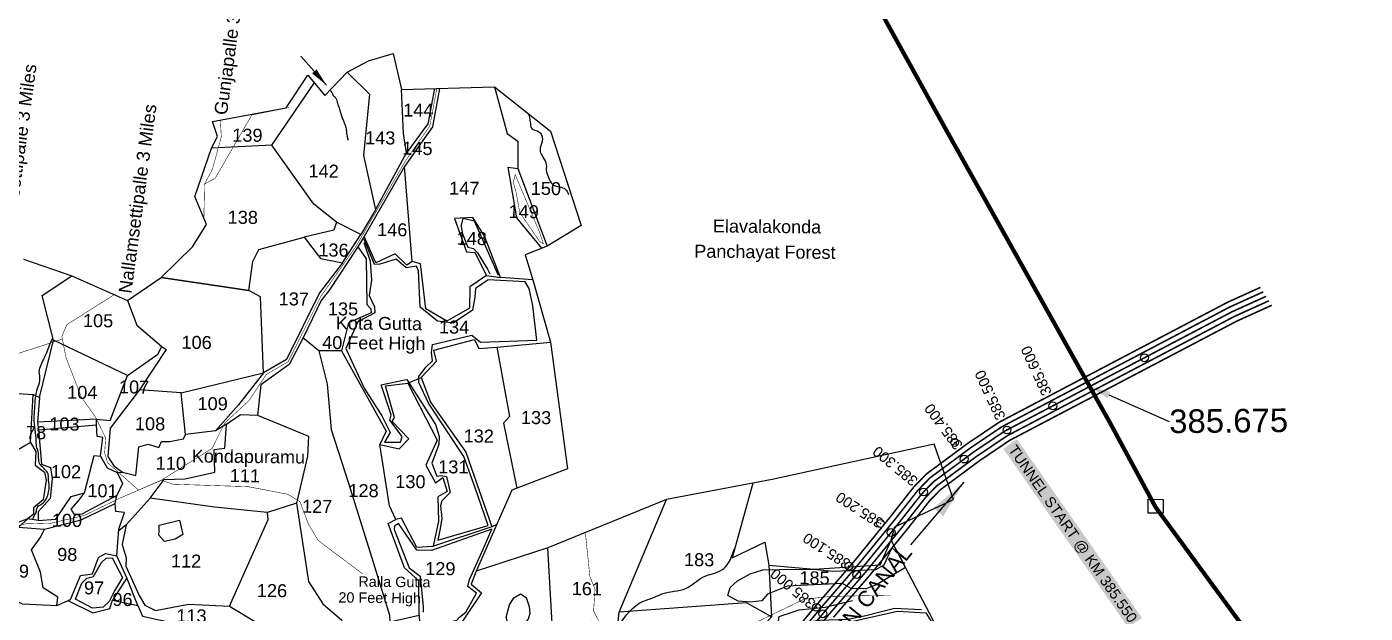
# Model space of a CAD drawing. Header units: feet. Extents: x 817754 to 828518, y 1577595 to 1585637.
# Drawn here: x 824162 to 826718, y 1582752 to 1583871 of the extents above; entities that cross this region are included whole.
import ezdxf
from ezdxf import colors
from ezdxf.entities.mleader import LeaderData, LeaderLine
from ezdxf.enums import TextEntityAlignment as Align
from ezdxf.math import Vec2, Vec3

# ---------------------------------------------------------------- set-up
doc = ezdxf.new("R2010")
doc.units = ezdxf.units.FT
doc.header["$LTSCALE"] = 15
doc.header["$MEASUREMENT"] = 0
doc.header["$PDMODE"] = 32
doc.header["$PDSIZE"] = 15
doc.linetypes.add('HIDDEN2', pattern=[0.1875, 0.125, -0.0625])
for name, color, linetype in [('CANAL1', 7, 'Continuous'), ('CSMark', 72, 'Continuous'), ('HILL', 17, 'Continuous'), ('PLOT', 7, 'Continuous'), ('PLOT NO', 7, 'Continuous'), ('ROADS', 6, 'HIDDEN2'), ('STRUCTURE', 5, 'Continuous'), ('TANKS-STREAM', 4, 'Continuous'), ('TEXT', 1, 'Continuous'), ('VILLAGE STONES', 240, 'Continuous')]:
    doc.layers.add(name, color=color, linetype=linetype)
doc.layers.add('VILLAGE BOUNDRY', color=5, linetype='HIDDEN2', lineweight=100)
doc.styles.get("Standard").update_dxf_attribs({"font": 'arial.ttf'})
doc.linetypes.add('DOTS', pattern='A,1e-06,-3,["●",Standard,S=3,R=0,X=-1.25,Y=-1.25],-3', length=6.000001)
doc.dimstyles.get("Standard").update_dxf_attribs({"dimtxt": 0.18, "dimasz": 35, "dimexe": 0.18, "dimexo": 0.0625, "dimgap": 0.09, "dimtad": 0, "dimtih": 1, "dimtoh": 1, "dimdec": 4, "dimzin": 0, "dimdsep": 46, "dimtxsty": 'Standard', "dimcen": 0.09, "dimadec": 0, "dimazin": 0, "dimtfac": 1, "dimtdec": 4, "dimtofl": 0, "dimtmove": 0, "dimatfit": 3, "dimfxl": 1, "dimtolj": 1, "dimtzin": 0, "dimarcsym": 0})

msp = doc.modelspace()

# ---------------------------------------------------------------- linework, layer by layer
at = {"layer": 'CANAL1', "color": 1}
for points, const_width in [([(825533.4, 1582603.3), (825672.4, 1582769.8), (825740.7, 1582848.8), (825811, 1582935.2), (825856.1, 1582992.5), (825880.4, 1583017.5), (825915.1, 1583043.2), (825958.3, 1583075.2), (826019, 1583116.1), (826455.5, 1583345.3), (826518.4, 1583373.7)], 3), ([(825533.4, 1582603.3), (825672.4, 1582769.8), (825740.7, 1582848.8), (825811, 1582935.2), (825856.1, 1582992.5), (825880.4, 1583017.5), (825915.1, 1583043.2), (825958.3, 1583075.2), (826019, 1583116.1), (826455.5, 1583345.3), (826518.4, 1583373.7)], 1), ([(825702.8, 1582743.9), (825771.3, 1582823.1), (825842.2, 1582910.2), (825886.3, 1582966.1), (825906.9, 1582987.3), (825938.9, 1583011), (825981.4, 1583042.5), (826039.5, 1583081.7), (826473.1, 1583309.3), (826539.9, 1583339.5)], 3), ([(825702.8, 1582743.9), (825771.3, 1582823.1), (825842.2, 1582910.2), (825886.3, 1582966.1), (825906.9, 1582987.3), (825938.9, 1583011), (825981.4, 1583042.5), (826039.5, 1583081.7), (826473.1, 1583309.3), (826539.9, 1583339.5)], 1)]:
    msp.add_lwpolyline(points, dxfattribs=dict(at, const_width=const_width))
at = {"layer": 'CANAL1', "color": 5}
for points, const_width in [([(825541.2, 1582597.1), (825680, 1582763.3), (825748.3, 1582842.4), (825818.8, 1582929), (825863.7, 1582985.9), (825887, 1583010), (825921.1, 1583035.1), (825964.1, 1583067), (826024.2, 1583107.5), (826459.9, 1583336.3), (826523.7, 1583365.2)], 3), ([(825541.2, 1582597.1), (825680, 1582763.3), (825748.3, 1582842.4), (825818.8, 1582929), (825863.7, 1582985.9), (825887, 1583010), (825921.1, 1583035.1), (825964.1, 1583067), (826024.2, 1583107.5), (826459.9, 1583336.3), (826523.7, 1583365.2)], 1), ([(825556.8, 1582584.5), (825695.2, 1582750.4), (825763.6, 1582829.5), (825834.4, 1582916.4), (825878.7, 1582972.7), (825900.3, 1582994.9), (825933, 1583019.1), (825975.6, 1583050.7), (826034.4, 1583090.3), (826468.7, 1583318.3), (826534.5, 1583348.1)], 3), ([(825695.2, 1582750.4), (825763.6, 1582829.5), (825834.4, 1582916.4), (825878.7, 1582972.7), (825900.3, 1582994.9), (825933, 1583019.1), (825975.6, 1583050.7), (826034.4, 1583090.3), (826468.7, 1583318.3), (826534.5, 1583348.1)], 1)]:
    msp.add_lwpolyline(points, dxfattribs=dict(at, const_width=const_width))
at = {"layer": 'CANAL1', "color": 1, "linetype": 'HIDDEN2', "ltscale": 5, "const_width": 3}
msp.add_lwpolyline([(825549, 1582590.8), (825687.6, 1582756.8), (825756, 1582836), (825826.6, 1582922.7), (825871.2, 1582979.3), (825893.6, 1583002.4), (825927, 1583027.1), (825969.8, 1583058.9), (826029.3, 1583098.9), (826464.3, 1583327.3), (826529.1, 1583356.6)], dxfattribs=at)
at = {"layer": 'CANAL1', "color": 1, "ltscale": 100, "const_width": 2}
for points in [[(825952.4, 1583045.9), (825969.8, 1583058.9), (826029.3, 1583098.9), (826464.3, 1583327.3), (826529.1, 1583356.6)], [(825682.3, 1582750.5), (825756, 1582836), (825826.6, 1582922.7), (825871.2, 1582979.3), (825893.6, 1583002.4), (825927, 1583027.1), (825952.4, 1583045.9)]]:
    msp.add_lwpolyline(points, dxfattribs=at)
at = {"layer": 'CSMark', "color": 2}
for p in [(826296.7, 1583239.3), (826121.7, 1583147.4), (826034.1, 1583101.4), (825934.3, 1583077.7), (825792.3, 1582923), (825732.3, 1582841.4), (825670.3, 1582762.8)]:
    msp.add_point(p, dxfattribs=at)
at = {"layer": 'CSMark', "color": 3}
for p in [(825952.4, 1583045.9), (825874.8, 1582983), (825812.8, 1582905.7), (825747, 1582825.5), (825682.3, 1582750.5)]:
    msp.add_point(p, dxfattribs=at)
at = {"layer": 'HILL', "lineweight": -2}
for points in [[(824991.4, 1583490.2), (824995.4, 1583506.1), (825016.4, 1583500.9), (825062.5, 1583397)], [(824991.4, 1583490.2), (824994.5, 1583476.1), (825004.6, 1583450.2), (825015.2, 1583447.9), (825022.7, 1583439.4), (825041.7, 1583408.3), (825046.1, 1583399.4)], [(824805.7, 1583459.1), (824817.7, 1583423.7), (824820.2, 1583387.4), (824816, 1583358.4), (824826, 1583336.8), (824826.6, 1583325), (824794.1, 1583308.1), (824771.1, 1583257), (824806.6, 1583181.5), (824839.9, 1583128.6), (824856, 1583096.6), (824845.2, 1583078.3), (824875.8, 1583078.2), (824878.8, 1583088.8), (824855.6, 1583120.1), (824857.8, 1583130.4), (824838.7, 1583187.8), (824880.6, 1583196.4), (824887.9, 1583197.9), (824942.5, 1583111.7), (824949.9, 1583089.1), (824949.1, 1583073.5), (824935.7, 1583038.1), (824945.2, 1583013.1), (824953.6, 1583014.3), (824963.9, 1583012.5), (824970.5, 1582981.8), (824955, 1582966.1), (824951.9, 1582956.9), (824954.9, 1582932.6), (824950.6, 1582910.4), (824946.8, 1582890.9), (825042.9, 1582918.9), (825017.7, 1582992.9), (824996.7, 1583050.9), (824929.4, 1583152.8), (824910.6, 1583192.3), (824911, 1583203.6), (824924.3, 1583221.3), (824937.1, 1583233.3), (824934.7, 1583249.1), (824937.1, 1583264.4), (825012.2, 1583282.6), (825028.3, 1583269), (825136.2, 1583273.1), (825128.8, 1583338.4), (825121.8, 1583371.4), (825114.1, 1583384), (825043.1, 1583387.9), (825019, 1583371.6), (825018, 1583355.3), (825013.3, 1583330.5), (824976.6, 1583305.3), (824946.3, 1583309.3), (824913.6, 1583336.2), (824910.4, 1583405.2), (824906.1, 1583413.9), (824886.7, 1583410.9), (824867.3, 1583427.3), (824836.1, 1583418.1), (824826.1, 1583417.4), (824806.2, 1583464.8)], [(824425.3, 1582888.6), (824414.5, 1582900.5), (824414.6, 1582909.6), (824414.7, 1582920), (824453.4, 1582929.2), (824456.7, 1582915.6), (824459.9, 1582901.9), (824445.4, 1582892.9), (824425.3, 1582888.6)], [(824908.7, 1582717.3), (824909, 1582718.3), (824931.6, 1582726.5), (824983.3, 1582738.2), (824988.6, 1582743.8), (825000.3, 1582753.9), (825021, 1582789.7), (825004.6, 1582802.7), (825007.6, 1582815.9), (825033.4, 1582873.8), (825050.4, 1582911.8), (824934.7, 1582871.5), (824906.7, 1582872), (824872.1, 1582923.1), (824864.4, 1582917.9), (824863.6, 1582911.4), (824892.2, 1582838), (824913.6, 1582822.4), (824919, 1582763.9), (824918.9, 1582753.8)], [(825501.2, 1582785.3), (825505.5, 1582800.5), (825519.2, 1582813.6), (825543.6, 1582826.9), (825567.7, 1582834.6), (825599, 1582835), (825665.9, 1582835.4), (825701.6, 1582832.1), (825783.7, 1582835.3), (825799.8, 1582844.2), (825814.4, 1582875.6), (825824.2, 1582870), (825840.5, 1582839), (825784.8, 1582805.8), (825763.9, 1582798), (825736.5, 1582799), (825719.9, 1582808.5), (825639.7, 1582804.8), (825614.7, 1582803.3), (825576.7, 1582788.1), (825566.1, 1582775), (825544.5, 1582772.4), (825520.9, 1582774.8), (825501.2, 1582785.3)], [(824255, 1582778.4), (824267, 1582808.7), (824276.9, 1582818.5), (824289.7, 1582821.7), (824305, 1582848.6), (824313.3, 1582856.4), (824324.8, 1582857.6), (824345, 1582820), (824329.5, 1582794.2), (824319.5, 1582773.7), (824307.7, 1582763.1), (824287.3, 1582761), (824255, 1582778.4)], [(825077.7, 1582743.8), (825083.9, 1582767.8), (825092.2, 1582781.2), (825104.8, 1582788.6), (825115.6, 1582781.3), (825121.4, 1582764.3), (825122.5, 1582750.9), (825119.9, 1582740), (825109.1, 1582727.3), (825081, 1582732.5), (825077.7, 1582743.8)], [(825568, 1582687.7), (825583.1, 1582704.6), (825596.2, 1582729.1), (825599.2, 1582745), (825637.2, 1582758.2), (825686.6, 1582763.2), (825738.8, 1582775.9)], [(825870.9, 1582757.9), (825819.5, 1582760.7), (825764.7, 1582746.9), (825730.1, 1582739.4), (825676.6, 1582737.6), (825640.9, 1582732.4), (825628.2, 1582727.9), (825619.5, 1582720.9), (825608.7, 1582713.2), (825604.7, 1582679), (825591.2, 1582654.6), (825578.3, 1582654.1), (825568, 1582687.7)]]:
    msp.add_lwpolyline(points, dxfattribs=at)
at = {"layer": 'PLOT', "lineweight": -2}
for points in [[(824155.9, 1583427.8), (824247.8, 1583395.9), (824354.6, 1583348.4), (824418.6, 1583392.6), (824478.5, 1583451), (824505, 1583493.5), (824482.9, 1583547), (824514.6, 1583639.3), (824526.4, 1583662), (824516.9, 1583690.1), (824657.7, 1583716.4), (824698.5, 1583778.7), (824731, 1583739.9), (824774.2, 1583784.8), (824814.8, 1583806.5), (824861.7, 1583820.1), (824877.5, 1583751.2), (825055.3, 1583756.8), (825162, 1583671.8), (825221, 1583491.6), (825156.1, 1583452.5), (825114, 1583436.1), (825128.5, 1583387.9), (825162.5, 1583269.4), (825194.9, 1583027.3), (825088.5, 1582986.4), (825020.6, 1582832.1)], [(824774.2, 1583784.8), (824816.4, 1583742.4), (824805.3, 1583625.7), (824828.3, 1583521.8), (824800, 1583474.6)], [(824629.8, 1583645), (824711.1, 1583763.7)], [(824950.1, 1583753.5), (824936.6, 1583680.2), (824883.2, 1583604.6), (824806.3, 1583471), (824794.6, 1583451), (824740, 1583369.1), (824724, 1583348.9), (824690.2, 1583278.5), (824662.9, 1583226.3), (824609.3, 1583187.8), (824602.4, 1583129.5), (824699.8, 1583089.8), (824697.9, 1583051.3), (824677.2, 1582962), (824622, 1582943.7), (824520.7, 1582953.8), (824397.7, 1582971.5), (824424.2, 1583006.9), (824464.4, 1583007.9), (824521.4, 1583020.6), (824520.1, 1583064.2), (824540, 1583066.9), (824543.2, 1583112.6), (824522.6, 1583100), (824465.1, 1583093.1)], [(824828.3, 1583521.8), (824887.2, 1583630.6), (824881.3, 1583667.7), (824877.5, 1583751.2)], [(824940.7, 1583753.2), (824927.9, 1583686.1), (824887.2, 1583630.6)], [(825055.3, 1583756.8), (825079.2, 1583667.4), (825099.7, 1583652.7), (825099.6, 1583600.8), (825156.1, 1583452.5)], [(824753.3, 1583498.3), (824710.5, 1583532.3), (824629.8, 1583645), (824514.6, 1583639.3)], [(825040, 1583396.4), (825008.1, 1583375), (825007.7, 1583334.1), (824964.5, 1583309.4), (824924.1, 1583332.9), (824913.8, 1583418.6), (824898, 1583422.8), (824883.2, 1583604.6)], [(825145.5, 1583448.3), (825097.9, 1583506.4), (825081.3, 1583603.3), (825099.6, 1583600.8)], [(825128.5, 1583387.9), (825066.5, 1583392.4), (825036, 1583471.3), (825014.2, 1583507.4), (824979.2, 1583505.1), (825002.1, 1583441.4), (825017.9, 1583440.2), (825040, 1583396.4), (825066.5, 1583392.4)], [(824418.6, 1583392.6), (824585.8, 1583367.5), (824593.8, 1583423), (824604.9, 1583446.1), (824691.6, 1583469.5), (824723.1, 1583428.9), (824765, 1583420.6), (824800, 1583474.6), (824753.3, 1583498.3), (824748.2, 1583483), (824691.6, 1583469.5)], [(824794.6, 1583451), (824810.4, 1583428.1), (824811.6, 1583341.3), (824819.4, 1583332.6), (824819.9, 1583325), (824776.3, 1583305.8), (824762.9, 1583252.8), (824720, 1583252.5), (824689.5, 1583277.1)], [(824898, 1583422.8), (824888, 1583416.3), (824865.9, 1583438), (824828.7, 1583420.3), (824806.3, 1583471)], [(824765, 1583420.6), (824720.8, 1583363.3), (824658.2, 1583235.7), (824614.1, 1583210.4)], [(824071.8, 1583213.1), (824107.6, 1583173.4), (824174, 1583169.3), (824186.2, 1583163.5), (824213, 1583272.7), (824191.3, 1583358.1), (824247.8, 1583395.9)], [(824457, 1583172.6), (824614.1, 1583210.4), (824608.1, 1583355.6), (824585.8, 1583367.5), (824418.6, 1583392.6)], [(824354.6, 1583348.4), (824372, 1583301.5), (824419.8, 1583260.7), (824428.4, 1583255.1), (824377, 1583178.2), (824321.1, 1583104.7), (824316.5, 1583050.7), (824328.1, 1583033.2), (824345, 1583020.6), (824370.4, 1583014.6), (824375.8, 1583069), (824394.1, 1583074.6), (824414.1, 1583067.8), (824419.6, 1583079.6), (824434.4, 1583079.4), (824461.5, 1583084.6), (824465.1, 1583093.1), (824457, 1583172.6), (824377, 1583178.2)], [(824295.3, 1583121.9), (824321.4, 1583119.8), (824354.2, 1583205.3), (824213, 1583272.7)], [(824847, 1583185.7), (824889.8, 1583190.6), (824915.2, 1583201.4), (824944.7, 1583232.7), (824939.7, 1583253.6), (825017.4, 1583274), (825025.1, 1583257.1), (825059.5, 1583259.5), (825162.5, 1583269.4)], [(824354.2, 1583205.3), (824412.4, 1583246.1), (824419.8, 1583260.7)], [(824720, 1583252.5), (824735.5, 1583188.9), (824743.2, 1583102.4), (824776.3, 1583000.2), (824823.3, 1582848.9), (824854.7, 1582747.9), (824855.4, 1582735.4), (824911.5, 1582747.6), (824912.4, 1582718.3)], [(824762.9, 1583252.8), (824848.3, 1583099.4), (824836, 1583073.8)], [(825059.5, 1583259.5), (825083.9, 1583126.9), (825072.6, 1583114.7), (825098.1, 1582990.1)], [(824053.6, 1583214.5), (824034.6, 1583166.1), (824003.2, 1583121.6), (823995.9, 1583041.3), (823974.5, 1583032.3), (823973.7, 1582996.7), (824034.8, 1582993.2), (824047.6, 1583020.2), (824110.8, 1583044.1), (824158.5, 1583071.7), (824168.9, 1583077.8), (824174, 1583169.3)], [(824614.1, 1583210.4), (824566.1, 1583149.5), (824522.6, 1583100)], [(824915.2, 1583201.4), (824933.1, 1583154.4), (825000.5, 1583058.8), (825050.2, 1582916.2)], [(824911.5, 1582747.6), (824910.7, 1582813.4), (824883.3, 1582838.1), (824852, 1582922.8), (824867, 1582930.8), (824854.5, 1582956.4), (824836, 1583073.8), (824873.3, 1583065.7), (824892, 1583084.5), (824859.9, 1583117.4), (824864.1, 1583125.1), (824847, 1583185.7)], [(824889.8, 1583190.6), (824946, 1583082), (824924.3, 1583034.1), (824942.9, 1583000.8), (824956.8, 1583010.7), (824964.9, 1582983.7), (824947.1, 1582974.1), (824948.2, 1582927.5), (824938.4, 1582879.4)], [(824186.2, 1583163.5), (824182.7, 1583116.6), (824184.5, 1583102), (824295.4, 1583111.2), (824295.3, 1583121.9), (824182.7, 1583116.6)], [(824543.2, 1583112.6), (824570.2, 1583131.1), (824602.4, 1583129.5)], [(824184.5, 1583102), (824190.3, 1583036.1), (824207.6, 1583029.9), (824210.5, 1583008.4), (824206.6, 1582970.5), (824183.7, 1582945.4), (824183.5, 1582928.8), (824164.1, 1582931.8)], [(824183.5, 1582928.8), (824217.3, 1582931.3), (824246.5, 1582974.5), (824272.2, 1582981.3), (824291, 1583052.8), (824303, 1583051.5), (824307.5, 1583087.2), (824296.1, 1583088.8), (824295.4, 1583111.2)], [(824168.9, 1583077.8), (824179.1, 1583060.5), (824177.8, 1583034.3), (824195.8, 1583020.6), (824199.3, 1583005.9), (824193.3, 1582968.1), (824174.8, 1582952.9), (824174.7, 1582940.5), (824164.1, 1582931.8), (824128.8, 1582919.2), (824107.8, 1582898.1), (824089.8, 1582901.6), (824080, 1582914.8), (824081.7, 1582925.8), (824046.3, 1582930.6), (824030.3, 1582944.6), (824031.3, 1582962)], [(825920.7, 1582686.4), (825813.1, 1582891.1), (825819.7, 1582916.6), (825931.8, 1582968.4), (825895.2, 1583074.6), (825585.6, 1583006.6), (825383.9, 1582968.8), (825157.4, 1582876.2), (825020.6, 1582832.1), (825010.8, 1582807.1), (825030.3, 1582790.2), (824993.9, 1582736.5)], [(824303, 1583051.5), (824315.8, 1583029.1), (824334.3, 1583020.2), (824345, 1583020.6)], [(824334.3, 1583020.2), (824344.9, 1582999.5), (824334.2, 1582976.2), (824266.9, 1582940.8), (824253.2, 1582940.1), (824246.7, 1582950.1), (824260.8, 1582966), (824272.2, 1582981.3)], [(825548.7, 1582999.7), (825509, 1582857.5), (825571.9, 1582887.4), (825579.2, 1582843.6), (825665.9, 1582835.4), (825792.2, 1582843.9), (825813.1, 1582891.1)], [(824164.1, 1582931.8), (824146, 1582915.8), (824195.8, 1582912.3), (824265.7, 1582930), (824330.5, 1582960.8), (824334.2, 1582976.2)], [(824397.7, 1582971.5), (824352, 1582920.2), (824337.7, 1582909.1)], [(825167.3, 1582698.9), (825196.7, 1582702.4), (825196.4, 1582712.1), (825218.4, 1582731.5), (825241.1, 1582736.2), (825237, 1582708.9), (825247, 1582690.5), (825274.9, 1582686.3), (825284.3, 1582666.1), (825293.3, 1582753.7), (825383.9, 1582968.8)], [(824219.4, 1582766.4), (824245.5, 1582778), (824264.3, 1582823.7), (824287.5, 1582826.8), (824299.2, 1582857.7), (824312.1, 1582865.4), (824334.1, 1582861), (824337.9, 1582911.8), (824348.8, 1582943.7), (824331.8, 1582945.8), (824330.5, 1582960.8)], [(824352, 1582920.2), (824344.1, 1582882.6), (824351.7, 1582857.3), (824351.3, 1582841.2), (824376.9, 1582785.4), (824387.4, 1582767), (824407.6, 1582756.9), (824470.7, 1582769), (824549.1, 1582765.3), (824623.1, 1582930.6), (824622, 1582943.7)], [(824677.2, 1582962), (824700.1, 1582812), (824727.2, 1582769.4), (824763.6, 1582738.4), (824758.8, 1582717.8), (824813, 1582725.6), (824855.4, 1582735.4)], [(824146, 1582915.8), (824116.5, 1582888.4), (824096.1, 1582830.5), (824116.8, 1582788.6), (824153, 1582769.2), (824219.4, 1582766.4), (824221.3, 1582782.4), (824193, 1582799.9), (824188.4, 1582830.2), (824171, 1582872.3), (824189.1, 1582897.5), (824195.8, 1582912.3)], [(825059.8, 1582921.1), (825050.2, 1582916.2), (824936.8, 1582878.8), (824907.1, 1582877.2), (824877.5, 1582933.3), (824867, 1582930.8)], [(824890.9, 1582593.2), (825054.1, 1582624.5), (825103.2, 1582655.3), (825102, 1582692.7), (825167.3, 1582698.9), (825157.4, 1582876.2)], [(824352.8, 1582819.4), (824334.1, 1582861)], [(825579.2, 1582843.6), (825584.5, 1582744.4)], [(824240.7, 1582775.9), (824288.1, 1582752.1), (824320.7, 1582760.4), (824325.4, 1582776.5), (824374.3, 1582766.2), (824352.8, 1582819.4), (824325.4, 1582776.5)], [(824374.3, 1582766.2), (824383.3, 1582745.9), (824446.6, 1582732.1), (824410.5, 1582683.3)], [(824549.1, 1582765.3), (824605.5, 1582731), (824609.8, 1582714.5), (824642.8, 1582704.8)], [(825284.3, 1582666.1), (825305.9, 1582668.3), (825380.9, 1582654.3), (825420.9, 1582709.5), (825557.1, 1582714.2), (825584.5, 1582744.4), (825536.8, 1582771.4), (825293.3, 1582753.7)], [(825557.1, 1582714.2), (825573.5, 1582620), (825607, 1582661.3), (825612.7, 1582710.6), (825643.1, 1582727.9), (825720.2, 1582732), (825825.3, 1582755.8), (825878.9, 1582752.6), (825920.7, 1582686.4), (825827.6, 1582676.6), (825850.3, 1582571.8), (825941.1, 1582561.9), (825944.4, 1582577.9), (825986.6, 1582595.4), (826001.5, 1582589.6), (826008, 1582602), (826028.9, 1582611.8), (826026, 1582642.5)]]:
    msp.add_lwpolyline(points, dxfattribs=at)
at = {"layer": 'ROADS', "lineweight": -2, "ltscale": 10, "const_width": 1}
for points in [[(824131.1, 1582915.4), (824164.7, 1582923.3), (824202.4, 1582922.1), (824272, 1582938.3), (824342.2, 1582972.4), (824417.5, 1583004.6), (824515.9, 1583066.2), (824540.1, 1583114.7), (824586.2, 1583157.3), (824619.6, 1583207.4), (824661.2, 1583231.8), (824724.2, 1583357.4), (824791, 1583452.3), (824885.7, 1583616), (824931.7, 1583681.7), (824945.3, 1583753.3)], [(824501.6, 1583571.3), (824521.7, 1583581.8), (824591.8, 1583702.8), (824662.6, 1583716.9)], [(824531.7, 1583692.9), (824533.5, 1583660.8)], [(824500.2, 1583505), (824501.6, 1583571.3), (824516.5, 1583599.2), (824533.5, 1583660.8)], [(825094.9, 1583588.7), (825091.2, 1583574.4), (825096.6, 1583555.2), (825103.5, 1583516.7), (825141.7, 1583461), (825148.6, 1583457), (825140.3, 1583481.7), (825094.9, 1583588.7)], [(824230, 1583274.9), (824081.5, 1583226.8), (824062.7, 1583213.8)], [(825884.3, 1582461.1), (825829.8, 1582461.7), (825758.1, 1582465.2), (825749.6, 1582471), (825742.8, 1582491.1), (825632.5, 1582515.7), (825598.1, 1582513.4), (825596.2, 1582523.5), (825581.7, 1582531.7), (825557.2, 1582527.6), (825551.3, 1582515.6), (825437.9, 1582516.6), (825396.3, 1582562.9), (825319.9, 1582567.3), (825285.5, 1582557.5), (825290.3, 1582584.6), (825276.6, 1582615.4), (825281.4, 1582686.2), (825257.7, 1582730.2), (825244.6, 1582756), (825247.3, 1582797.8), (825237.5, 1582821.5), (825228.7, 1582906.6)]]:
    msp.add_lwpolyline(points, dxfattribs=at)
at = {"layer": 'ROADS', "linetype": 'DOTS', "lineweight": -2, "ltscale": 0.15, "const_width": 1}
for points in [[(824803.5, 1582826.6), (824803.5, 1582826.6), (824718.4, 1582890.7), (824699.6, 1582922.5), (824684, 1582964.3), (824660.1, 1582978.8), (824584.9, 1582993.2), (824440.8, 1582997.9), (824419.4, 1583005.8), (824375.5, 1582986.6), (824316.2, 1583039.1), (824310.7, 1583058.3), (824312.7, 1583086.1), (824293.1, 1583126.1), (824265.8, 1583164.9), (824236.7, 1583240.4), (824229, 1583280.2), (824238.5, 1583302.6), (824329.2, 1583359.8)], [(825279.4, 1582673.3), (825305, 1582677.8), (825377.3, 1582665), (825486.7, 1582689.4), (825525.1, 1582697.2), (825547.4, 1582713.3), (825557.8, 1582735.5), (825646.3, 1582778.2), (825694.9, 1582783.5), (825812.1, 1582786.2)]]:
    msp.add_lwpolyline(points, dxfattribs=at)
at = {"layer": 'TANKS-STREAM', "lineweight": -2}
for points in [[(824740.8, 1583750.1), (824743.3, 1583748.1), (824746.4, 1583741.4), (824750.1, 1583737.2), (824753.5, 1583732.1), (824756.3, 1583722.8), (824759.2, 1583714), (824762, 1583705.1), (824764.5, 1583697.1), (824767.8, 1583689.5), (824770.2, 1583683.6), (824772.2, 1583674.3), (824773.8, 1583662.1), (824775.8, 1583654.6)], [(825120.4, 1583704.9), (825123.5, 1583689.3), (825126.3, 1583677), (825140.1, 1583670.6), (825145.1, 1583664.7), (825146.7, 1583657.1), (825142.7, 1583639.9), (825142.7, 1583633.2), (825147.6, 1583622.6), (825154.2, 1583607.4), (825154.5, 1583594.8), (825159.4, 1583582.2), (825165.2, 1583571.2), (825179.8, 1583565.6), (825190.3, 1583561.3), (825196.5, 1583551.1)], [(824173.8, 1582930.3), (824176.9, 1582939.1), (824179.6, 1582943.2), (824180.7, 1582949.3), (824184.6, 1582956.3), (824193.1, 1582962.2), (824200.9, 1582973.9), (824204.7, 1582993.1), (824203.4, 1583009.6), (824202.6, 1583017.6), (824196.4, 1583026.2), (824191, 1583031.9), (824187.7, 1583035.1), (824184.3, 1583056.7), (824180.6, 1583071.1), (824180.1, 1583080.1), (824176.1, 1583124), (824177.3, 1583142.2), (824182.5, 1583180.6), (824187, 1583195.3), (824185.9, 1583212.8), (824195.5, 1583238.8), (824200.2, 1583249.2), (824205.3, 1583263.3), (824211.8, 1583277.3)], [(824890.9, 1582593.2), (824897.6, 1582603), (824910.1, 1582617), (824918.9, 1582629.3), (824923.7, 1582644.3), (824926.1, 1582656.2), (824946.8, 1582671.5), (824959.2, 1582680.1), (824967.6, 1582693.2), (825005.2, 1582697.4), (825072.2, 1582677.1), (825089.9, 1582663.7), (825103.2, 1582655.3), (825122.7, 1582643.2), (825144.3, 1582643.2), (825188.3, 1582649.3), (825198.2, 1582652.3), (825215.8, 1582655.1), (825224, 1582660.8), (825233, 1582667.3), (825247.8, 1582676.1), (825339.1, 1582774.3), (825357, 1582781), (825372.1, 1582787.2), (825392.3, 1582792.7), (825415.9, 1582797.1), (825437.3, 1582809.5), (825453, 1582820.3), (825489.4, 1582834.3), (825502.2, 1582848), (825513.8, 1582874.8)], [(823675.6, 1582332.9), (823700.6, 1582335.2), (823718.6, 1582334.1), (823735.4, 1582334.8), (823748, 1582338.8), (823767.2, 1582334.7), (823782.6, 1582336.4), (823792.9, 1582343.6), (823813.1, 1582346.8), (823821.4, 1582349.5), (823838.5, 1582342.7), (823864.8, 1582337.9), (823902.4, 1582342.6), (823927.7, 1582353.5), (823956.4, 1582357.8), (823969.3, 1582369.4), (824000.1, 1582377.3), (824028.4, 1582390.1), (824047.5, 1582393.1), (824068.1, 1582400.2), (824081.7, 1582407.2), (824115.9, 1582407.6), (824138, 1582403), (824160.3, 1582406.7), (824190.9, 1582397.2), (824217, 1582394.4), (824230.9, 1582395.7), (824251.5, 1582392.1), (824273.7, 1582387.7), (824289.7, 1582388), (824331.8, 1582380.7), (824353.7, 1582379.4), (824365.4, 1582378.3), (824377.6, 1582383.2), (824379.2, 1582402.4), (824375.9, 1582419.2), (824370.9, 1582428.6), (824358, 1582439.7), (824338, 1582465.9), (824329.2, 1582485.9), (824318.4, 1582494.1), (824264.7, 1582530.2), (824245, 1582535.7), (824235.9, 1582541.6), (824224.3, 1582553.4), (824220.8, 1582563.4), (824210.9, 1582598.6), (824200.8, 1582610.1), (824198.2, 1582620.3), (824187.1, 1582643), (824181.7, 1582651.2), (824166.9, 1582661.6), (824134.8, 1582682.3), (824125.6, 1582698.8), (824123.5, 1582722.7), (824121.3, 1582738.3), (824112.4, 1582765.2), (824098.9, 1582781.3), (824085.1, 1582789.9), (824078.1, 1582800.3), (824062.4, 1582835.9), (824050.6, 1582853.4)]]:
    msp.add_spline(points, degree=3, dxfattribs=at)
at = {"layer": 'VILLAGE BOUNDRY', "lineweight": -2, "ltscale": 25, "const_width": 8}
msp.add_lwpolyline([(823785, 1584749), (824428.4, 1584986.1), (825105.7, 1585267.9), (825204, 1585142.5), (825453.9, 1584799.6), (825466.5, 1584472.7), (825710.6, 1584048.9), (825916.4, 1583677.1), (826232, 1583113.2), (826318, 1582954), (826485.2, 1582725.8), (826696, 1582420.5), (826906.1, 1582107), (827049.9, 1581894.1), (827214, 1581637.8), (827376.3, 1581408.4), (827702.6, 1580894.7), (828019.3, 1580407)], dxfattribs=at)
at = {"layer": 'VILLAGE STONES', "lineweight": -2}
msp.add_lwpolyline([(826304, 1582969.2), (826332.5, 1582968.9), (826332.2, 1582942.3), (826303.8, 1582942.6)], close=True, dxfattribs=at)

# ---------------------------------------------------------------- texts
at = {"layer": 'CSMark', "color": 1}
for s, rotation, p in [('385.600', 114.783, (826111.2, 1583168.5)), ('385.500', 114.783, (826023.1, 1583122.1)), ('385.400', 126.5614, (825943, 1583067)), ('385.300', 140.3379, (825859.5, 1583000.1)), ('385.200', 146.8639, (825794.8, 1582920.9)), ('385.100', 146.8639, (825732, 1582842.9)), ('385.000', 140.1396, (825663.9, 1582766.3))]:
    msp.add_text(s, height=20, rotation=rotation, dxfattribs=at).set_placement(p, align=Align.MIDDLE_LEFT)
at = {"layer": 'PLOT NO', "linetype": 'Continuous', "lineweight": -2}
for s, p in [('Gunjapalle 3 Miles', (824544.2, 1583701.7)), ('Nallamsettipalle 3 Miles', (824132.6, 1583437.6)), ('Nallamsettipalle 3 Miles', (824361.8, 1583361))]:
    msp.add_text(s, height=24.806, rotation=82.3751, dxfattribs=at).set_placement(p)
at = {"layer": 'PLOT NO', "lineweight": -2}
for s, p in [('144', (824909.8, 1583712.1)), ('139', (824583.4, 1583664.2)), ('143', (824837, 1583659.2)), ('145', (824908.1, 1583639)), ('142', (824729, 1583595.8)), ('147', (824997.6, 1583563.1)), ('150', (825153.5, 1583562.5)), ('149', (825111.2, 1583518.3)), ('138', (824574.6, 1583507.5)), ('146', (824860, 1583483.8)), ('148', (825011.9, 1583467.1)), ('136', (824747.8, 1583444.9)), ('137', (824672, 1583351.6)), ('105', (824298.2, 1583310.1)), ('135', (824766, 1583332.6)), ('134', (824978.2, 1583297.9)), ('106', (824486.3, 1583268.6)), ('107', (824367, 1583183.5)), ('104', (824268, 1583173.2)), ('109', (824517, 1583151.6)), ('103', (824233.9, 1583112.8)), ('108', (824397.5, 1583113.2)), ('133', (825134.7, 1583125.1)), ('78', (824179.7, 1583096.4)), ('132', (825025.3, 1583089.9)), ('110', (824437.1, 1583038)), ('131', (824976.7, 1583031)), ('102', (824236.9, 1583021.8)), ('111', (824578.7, 1583014.2)), ('101', (824306.6, 1582985.4)), ('128', (824805.2, 1582985.7)), ('130', (824894.7, 1583002.8)), ('127', (824716.6, 1582955.5)), ('100', (824238.7, 1582928.9)), ('98', (824239.3, 1582863.7)), ('112', (824466.3, 1582851.2)), ('183', (825446.2, 1582853.8)), ('99', (824147, 1582832)), ('129', (824951.9, 1582836.7)), ('97', (824290.5, 1582799.9)), ('185', (825666.6, 1582819.1)), ('96', (824344.9, 1582777.8)), ('126', (824630.3, 1582794.7)), ('161', (825231.7, 1582798.3)), ('113', (824476.5, 1582746.7))]:
    msp.add_text(s, height=24.81, rotation=359.4283, dxfattribs=at).set_placement(p, align=Align.MIDDLE_CENTER)
at = {"layer": 'STRUCTURE', "color": 5, "insert": (826051.7, 1583075.5), "char_height": 20, "width": 404.538, "attachment_point": 1, "rotation": 304.9828, "bg_fill": 1, "box_fill_scale": 1.3, "bg_fill_color": 7, "bg_fill_true_color": 16777215, "bg_fill_transparency": 4390977}
msp.add_mtext('\\pi0.42742;TUNNEL START @ KM 385.550', dxfattribs=at)
at = {"layer": 'TEXT', "color": 7, "lineweight": -2}
for s, height, p in [('Elavalakonda', 24.643, (825472.4, 1583478.7)), ('Panchayat Forest', 24.643, (825436.8, 1583430.6)), ('Kota Gutta', 24.64, (824752.2, 1583293.5)), ('40 Feet High', 24.643, (824726.2, 1583256.2)), ('Ralla Gutta', 19.715, (824795.2, 1582802.3)), ('20 Feet High', 19.715, (824757.1, 1582772))]:
    msp.add_text(s, height=height, rotation=359.4283, dxfattribs=at).set_placement(p)
at = {"layer": 'TEXT', "color": 30, "lineweight": -2, "true_color": 0xf26722}
msp.add_text('Kondapuramu', height=24.643, rotation=359.4283, dxfattribs=at).set_placement((824477.1, 1583039.5))
at = {"layer": 'VILLAGE STONES'}
msp.add_text('HNSS MAIN CANAL', height=30, rotation=51.0805, dxfattribs=at).set_placement((825613.4, 1582567.6))

# ---------------------------------------------------------------- leaders
at = {"layer": 'VILLAGE BOUNDRY', "linetype": 'Continuous', "lineweight": -2}
msp.add_leader([(824734.4, 1583759.9), (824685.3, 1583815.2)], dimstyle='Standard', override={"dimgap": 0.09, "dimtad": 0}, dxfattribs=at)
at = {"layer": 'VILLAGE STONES'}
msp.add_leader([(825951.8, 1583001.7), (825849.8, 1582881.9)], dimstyle='Standard', override={"dimasz": 75, "dimgap": 0.09, "dimtad": 0, "dimtfill": 2, "dimtfillclr": 5}, dxfattribs=at)
at = {"layer": 'VILLAGE STONES', "color": 1}
ml = msp.add_multileader_mtext('Standard', dxfattribs=at)
ml.set_content('385.675', color=1)
ml.set_leader_properties()
ml.build(insert=Vec2(0, 0))
ml.multileader.update_dxf_attribs({"dogleg_length": 0.36, "arrow_head_size": 40})
ctx = ml.context
ctx.base_point, ctx.char_height, ctx.arrow_head_size, ctx.landing_gap_size, ctx.plane_origin, ctx.plane_x_axis, ctx.plane_y_axis = Vec3(826343.8, 1583117.5), 45, 40, 0.0911, Vec3(827084.4, 1582977.5), Vec3(0.999954, 0.009564), Vec3(-0.009564, 0.999954)
notes = []
notes.append((ctx, [(0, (1, 1, 0), (826343.8, 1583117.5), (0.999954, 0.009564), 7.830585350072124e-12, [(0, [(826192.1, 1583184.4)], 0, [])])]))
ctx.mtext.insert, ctx.mtext.text_direction, ctx.mtext.rotation, ctx.mtext.flow_direction = Vec3(826343.7, 1583140.4), Vec3(0.999954, 0.009564), 0.009564, 5
for ctx, leaders in notes:
    for number, flags, end, landing, length, lines in leaders:
        leader = LeaderData()
        leader.index, (leader.has_last_leader_line, leader.has_dogleg_vector, leader.attachment_direction) = number, flags
        leader.last_leader_point, leader.dogleg_vector, leader.dogleg_length = Vec3(end), Vec3(landing), length
        for number, points, colour, breaks in lines:
            line = LeaderLine()
            line.index, line.vertices, line.color, line.breaks = number, Vec3.list(points), colors.encode_raw_color(colour), breaks
            leader.lines.append(line)
        ctx.leaders.append(leader)

doc.saveas('drawing.dxf')
